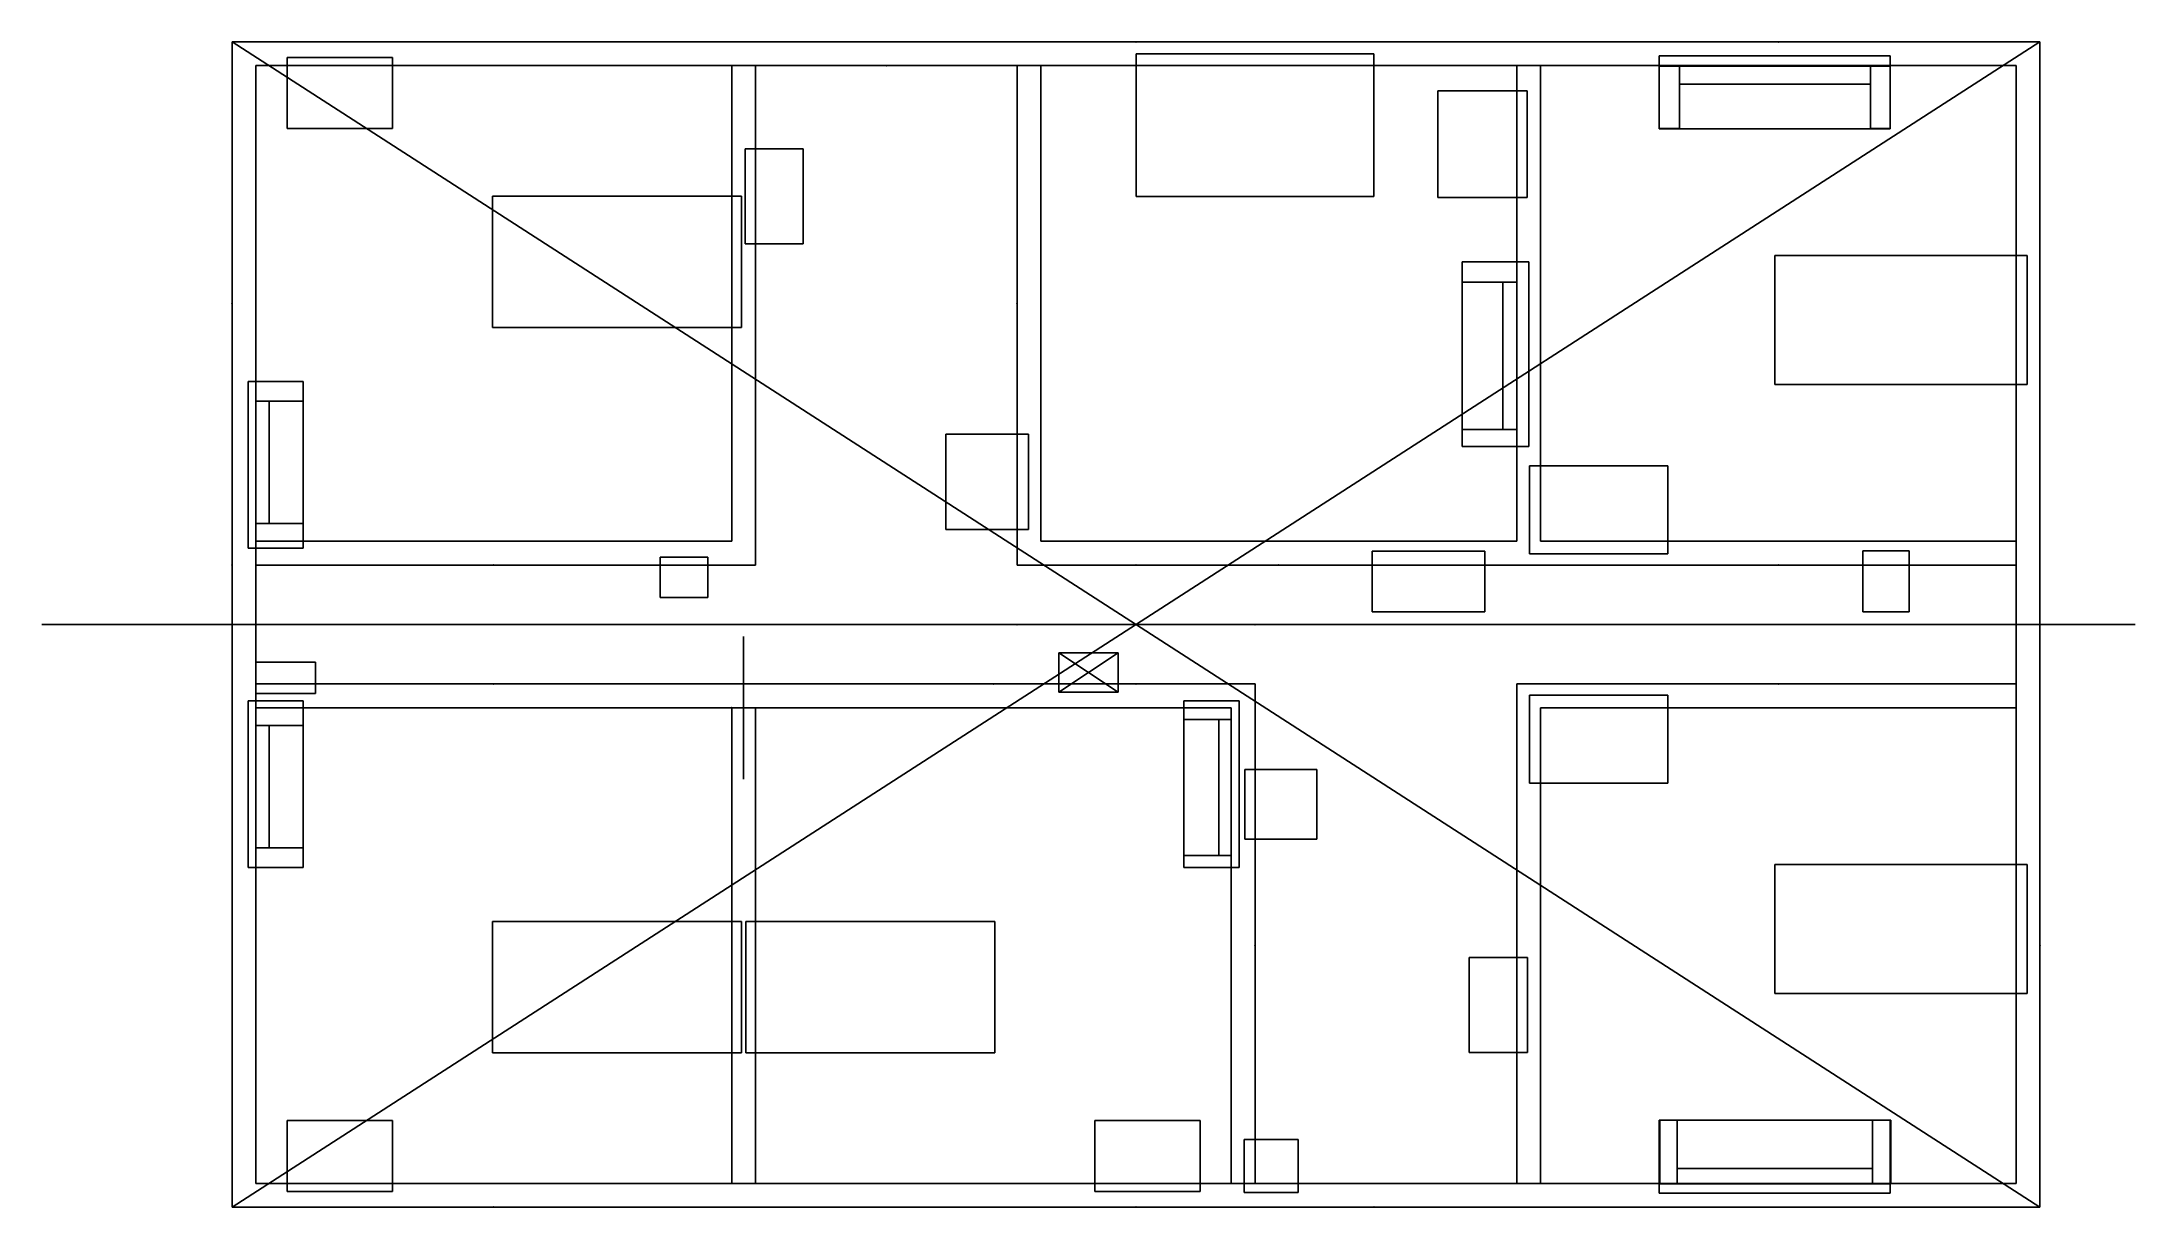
# Model space of a CAD drawing. Header units: millimetres. Extents: x -23000 to 21000, y -12250 to 12250.
import ezdxf

# ---------------------------------------------------------------- set-up
doc = ezdxf.new("R2010")
doc.units = ezdxf.units.MM
doc.header["$MEASUREMENT"] = 0
for name, color, linetype in [('MultiroomCorridorModel v13_Sketch1', 7, 'Continuous'), ('MultiroomCorridorModel v13_Sketch10', 7, 'Continuous'), ('MultiroomCorridorModel v13_Sketch11', 7, 'Continuous'), ('MultiroomCorridorModel v13_Sketch12', 7, 'Continuous'), ('MultiroomCorridorModel v13_Sketch13', 7, 'Continuous'), ('MultiroomCorridorModel v13_Sketch14', 7, 'Continuous'), ('MultiroomCorridorModel v13_Sketch15', 7, 'Continuous'), ('MultiroomCorridorModel v13_Sketch16', 7, 'Continuous'), ('MultiroomCorridorModel v13_Sketch17', 7, 'Continuous'), ('MultiroomCorridorModel v13_Sketch18', 7, 'Continuous'), ('MultiroomCorridorModel v13_Sketch19', 7, 'Continuous'), ('MultiroomCorridorModel v13_Sketch2', 7, 'Continuous'), ('MultiroomCorridorModel v13_Sketch20', 7, 'Continuous'), ('MultiroomCorridorModel v13_Sketch21', 7, 'Continuous'), ('MultiroomCorridorModel v13_Sketch22', 7, 'Continuous'), ('MultiroomCorridorModel v13_Sketch23', 7, 'Continuous'), ('MultiroomCorridorModel v13_Sketch24', 7, 'Continuous'), ('MultiroomCorridorModel v13_Sketch25', 7, 'Continuous'), ('MultiroomCorridorModel v13_Sketch26', 7, 'Continuous'), ('MultiroomCorridorModel v13_Sketch3', 7, 'Continuous'), ('MultiroomCorridorModel v13_Sketch4', 7, 'Continuous'), ('MultiroomCorridorModel v13_Sketch5', 7, 'Continuous'), ('MultiroomCorridorModel v13_Sketch7', 7, 'Continuous'), ('MultiroomCorridorModel v13_Sketch8', 7, 'Continuous'), ('MultiroomCorridorModel v13_Sketch9', 7, 'Continuous')]:
    doc.layers.add(name, color=color, linetype=linetype)

msp = doc.modelspace()

# ---------------------------------------------------------------- linework, layer by layer
at = {"layer": 'MultiroomCorridorModel v13_Sketch1'}
for p, q in [((-19000, -12250), (-19000, 12250)), ((-19000, 12250), (19000, 12250)), ((19000, -12250), (-19000, 12250)), ((-19000, -12250), (19000, 12250)), ((19000, 12250), (19000, -12250)), ((-18500, -11750), (-18500, 11750)), ((-18500, 11750), (18500, 11750)), ((18500, 11750), (18500, -11750)), ((18500, -11750), (-18500, -11750)), ((19000, -12250), (-19000, -12250))]:
    msp.add_line(p, q, dxfattribs=at)
msp.add_point((0, 0), dxfattribs=at)
msp.add_point((0, 0), dxfattribs=at)
at = {"layer": 'MultiroomCorridorModel v13_Sketch10'}
for p, q in [((-18500, -11750), (-18500, 1250)), ((-8000, -1250), (-18500, -1250)), ((-18500, -1750), (-18500, -1250)), ((-8000, -1250), (2500, -1250)), ((2500, -1250), (2500, -11750)), ((-8500, -1750), (-18500, -1750)), ((-8500, -11750), (-8500, -1750)), ((-8000, -1750), (2000, -1750)), ((-8000, -11750), (-8000, -1750)), ((2000, -1750), (2000, -11750)), ((8000, -11750), (-18500, -11750)), ((-8000, -11750), (-8500, -11750)), ((2500, -11750), (2000, -11750))]:
    msp.add_line(p, q, dxfattribs=at)
msp.add_point((0, 0), dxfattribs=at)
at = {"layer": 'MultiroomCorridorModel v13_Sketch11'}
for p, q in [((-19000, -1250), (-19000, -1250, 4000)), ((-18500, -1250), (-18500, -1250, 4000)), ((2500, -1250), (-18500, -1250)), ((-18500, -1250, 4000), (2500, -1250, 4000)), ((-14000, -1250, -2200), (-13000, -1250, -2200)), ((-14000, -1250, -2200), (-13000, -1250, 2200)), ((-14000, -1250, 2200), (-14000, -1250, -2200)), ((-13000, -1250, 2200), (-14000, -1250, 2200)), ((-13000, -1250, -2200), (-14000, -1250, 2200)), ((-13000, -1250, -2200), (-13000, -1250, 2200)), ((2500, -1250, 4000), (2500, -1250))]:
    msp.add_line(p, q, dxfattribs=at)
for p in [(-13500, -1250), (0, -1250)]:
    msp.add_point(p, dxfattribs=at)
at = {"layer": 'MultiroomCorridorModel v13_Sketch12'}
for p, q in [((-19000, -12250), (19000, -12250)), ((19000, -12250, 4000), (-19000, -12250, 4000)), ((-19000, -12250, 4000), (-19000, -12250)), ((-12800, -12250, 1500), (-14200, -12250, 2500)), ((-12800, -12250, 1500), (-14200, -12250, 1500)), ((-14200, -12250, 1500), (-14200, -12250, 2500)), ((-14200, -12250, 2500), (-12800, -12250, 2500)), ((-14200, -12250, 1500), (-12800, -12250, 2500)), ((-12800, -12250, 2500), (-12800, -12250, 1500)), ((19000, -12250), (19000, -12250, 4000))]:
    msp.add_line(p, q, dxfattribs=at)
for p in [(-13500, -12250, 2000), (0, -12250)]:
    msp.add_point(p, dxfattribs=at)
at = {"layer": 'MultiroomCorridorModel v13_Sketch13'}
for p, q in [((2500, -1250, 4000), (2500, -11750, 4000)), ((2500, -1250), (2500, -1250, 4000)), ((2500, -11750), (2500, -1250)), ((2500, -7250, 2200), (2500, -6250, -2200)), ((2500, -6250, 2200), (2500, -7250, 2200)), ((2500, -6250, 2200), (2500, -7250, -2200)), ((2500, -7250, -2200), (2500, -6250, -2200)), ((2500, -6250, -2200), (2500, -6250, 2200)), ((2500, -7250, 2200), (2500, -7250, -2200)), ((2500, -11750, 4000), (2500, -11750)), ((2500, -12250), (2500, -12250, 4000))]:
    msp.add_line(p, q, dxfattribs=at)
for p in [(2500, 0), (2500, -6750)]:
    msp.add_point(p, dxfattribs=at)
at = {"layer": 'MultiroomCorridorModel v13_Sketch14'}
for p, q in [((-18500, -1250), (-18500, -1250, 4000)), ((-18500, -1250, 4000), (2500, -1250, 4000)), ((-14000, -1250), (-18500, -1250)), ((-14000, -1250, 2200), (-14000, -1250)), ((-13000, -1250, 2200), (-14000, -1250, 2200)), ((-13000, -1250), (-13000, -1250, 2200)), ((2500, -1250), (-13000, -1250)), ((-3700, -1250, 2500), (-3700, -1250, 1500)), ((-2300, -1250, 2500), (-3700, -1250, 2500)), ((-3700, -1250, 1500), (-2300, -1250, 1500)), ((-3700, -1250, 1500), (-2300, -1250, 2500)), ((-2300, -1250, 1500), (-3700, -1250, 2500)), ((-2300, -1250, 1500), (-2300, -1250, 2500)), ((2000, -1250), (2000, -1250, 4000)), ((2500, -1250, 4000), (2500, -1250))]:
    msp.add_line(p, q, dxfattribs=at)
for p in [(-3000, -1250, 2000), (0, -1250)]:
    msp.add_point(p, dxfattribs=at)
at = {"layer": 'MultiroomCorridorModel v13_Sketch15'}
for p, q in [((19000, -12250, 4000), (-19000, -12250, 4000)), ((-19000, -12250), (19000, -12250)), ((-19000, -12250, 4000), (-19000, -12250)), ((-12800, -12250, 1500), (-14200, -12250, 1500)), ((-14200, -12250, 1500), (-14200, -12250, 2500)), ((-14200, -12250, 2500), (-12800, -12250, 2500)), ((-12800, -12250, 2500), (-12800, -12250, 1500)), ((5500, -12250, -2200), (4500, -12250, 2200)), ((4500, -12250, 2200), (5500, -12250, 2200)), ((4500, -12250, -2200), (4500, -12250, 2200)), ((5500, -12250, -2200), (4500, -12250, -2200)), ((4500, -12250, -2200), (5500, -12250, 2200)), ((5500, -12250, 2200), (5500, -12250, -2200)), ((19000, -12250), (19000, -12250, 4000))]:
    msp.add_line(p, q, dxfattribs=at)
for p in [(0, -12250), (5000, -12250)]:
    msp.add_point(p, dxfattribs=at)
at = {"layer": 'MultiroomCorridorModel v13_Sketch16'}
for p, q in [((-8000, 11750), (18500, 11750)), ((-2000, 11750), (-2500, 11750)), ((-2500, 1250), (-2500, 11750)), ((-2000, 1750), (-2000, 11750)), ((8000, 1750), (8000, 11750)), ((8500, 11750), (8000, 11750)), ((8500, 1750), (8500, 11750)), ((18500, 11750), (18500, -1250)), ((8000, 1750), (-2000, 1750)), ((18500, 1750), (8500, 1750)), ((18500, 1250), (18500, 1750)), ((8000, 1250), (-2500, 1250)), ((18500, 1250), (8000, 1250))]:
    msp.add_line(p, q, dxfattribs=at)
msp.add_point((0, 0), dxfattribs=at)
at = {"layer": 'MultiroomCorridorModel v13_Sketch17'}
for p, q in [((-2500, 1250), (18500, 1250)), ((-2500, 1250, 4000), (-2500, 1250)), ((18500, 1250, 4000), (-2500, 1250, 4000)), ((14000, 1250, -2200), (13000, 1250, 2200)), ((13000, 1250, -2200), (13000, 1250, 2200)), ((13000, 1250, -2200), (14000, 1250, 2200)), ((13000, 1250, 2200), (14000, 1250, 2200)), ((14000, 1250, -2200), (13000, 1250, -2200)), ((14000, 1250, 2200), (14000, 1250, -2200)), ((18500, 1250), (18500, 1250, 4000)), ((19000, 1250), (19000, 1250, 4000))]:
    msp.add_line(p, q, dxfattribs=at)
for p in [(0, 1250), (13500, 1250)]:
    msp.add_point(p, dxfattribs=at)
at = {"layer": 'MultiroomCorridorModel v13_Sketch18'}
for p, q in [((-19000, 12250, 4000), (19000, 12250, 4000)), ((19000, 12250), (-19000, 12250)), ((-19000, 12250), (-19000, 12250, 4000)), ((14200, 12250, 1500), (12800, 12250, 2500)), ((12800, 12250, 1500), (14200, 12250, 2500)), ((12800, 12250, 1500), (14200, 12250, 1500)), ((12800, 12250, 2500), (12800, 12250, 1500)), ((14200, 12250, 2500), (12800, 12250, 2500)), ((14200, 12250, 1500), (14200, 12250, 2500)), ((19000, 12250, 4000), (19000, 12250))]:
    msp.add_line(p, q, dxfattribs=at)
for p in [(0, 12250), (13500, 12250, 2000)]:
    msp.add_point(p, dxfattribs=at)
at = {"layer": 'MultiroomCorridorModel v13_Sketch19'}
for p, q in [((-2500, 12250), (-2500, 12250, 4000)), ((-2500, 11750), (-2500, 1250)), ((-2500, 1250, 4000), (-2500, 11750, 4000)), ((-2500, 11750, 4000), (-2500, 11750)), ((-2500, 7250, 2200), (-2500, 6250, -2200)), ((-2500, 7250, -2200), (-2500, 6250, -2200)), ((-2500, 6250, 2200), (-2500, 7250, -2200)), ((-2500, 6250, 2200), (-2500, 7250, 2200)), ((-2500, 7250, 2200), (-2500, 7250, -2200)), ((-2500, 6250, -2200), (-2500, 6250, 2200)), ((-2500, 1250), (-2500, 1250, 4000))]:
    msp.add_line(p, q, dxfattribs=at)
for p in [(-2500, 6750), (-2500, 0)]:
    msp.add_point(p, dxfattribs=at)
at = {"layer": 'MultiroomCorridorModel v13_Sketch2'}
for p, q in [((19000, 12250, 4000), (19000, -12250, 4000)), ((19000, -12250), (19000, 12250)), ((19000, 12250), (19000, 12250, 4000)), ((19000, 500, -2200), (19000, -500, 2200)), ((19000, -500, 2200), (19000, 500, 2200)), ((19000, -500, -2200), (19000, 500, 2200)), ((19000, 500, -2200), (19000, -500, -2200)), ((19000, 500, 2200), (19000, 500, -2200)), ((19000, -500, -2200), (19000, -500, 2200)), ((19000, -12250, 4000), (19000, -12250))]:
    msp.add_line(p, q, dxfattribs=at)
msp.add_point((19000, 0), dxfattribs=at)
msp.add_point((19000, 0), dxfattribs=at)
at = {"layer": 'MultiroomCorridorModel v13_Sketch20'}
for p, q in [((18500, 1250, 4000), (-2500, 1250, 4000)), ((-2500, 1250), (13000, 1250)), ((-2500, 1250, 4000), (-2500, 1250)), ((2300, 1250, 1500), (3700, 1250, 2500)), ((2300, 1250, 2500), (3700, 1250, 2500)), ((3700, 1250, 1500), (2300, 1250, 1500)), ((3700, 1250, 1500), (2300, 1250, 2500)), ((2300, 1250, 1500), (2300, 1250, 2500)), ((3700, 1250, 2500), (3700, 1250, 1500)), ((13000, 1250), (13000, 1250, 2200)), ((13000, 1250, 2200), (14000, 1250, 2200)), ((14000, 1250), (18500, 1250)), ((14000, 1250, 2200), (14000, 1250)), ((18500, 1250), (18500, 1250, 4000)), ((19000, 1250), (19000, 1250, 4000))]:
    msp.add_line(p, q, dxfattribs=at)
for p in [(0, 1250), (3000, 1250, 2000)]:
    msp.add_point(p, dxfattribs=at)
at = {"layer": 'MultiroomCorridorModel v13_Sketch21'}
for p, q in [((-2500, 11750, 4000), (-8000, 11750, 4000)), ((-8000, 11750), (-2500, 11750)), ((-8000, 11750, 4000), (-8000, 11750)), ((-8000, 11750, 4000), (-8000, 11750)), ((-4750, 11750, 2200), (-5750, 11750, 2200)), ((-5750, 11750, 2200), (-5750, 11750, -2200)), ((-5750, 11750, -2200), (-4750, 11750, -2200)), ((-4750, 11750, 2200), (-5750, 11750, -2200)), ((-5750, 11750, 2200), (-4750, 11750, -2200)), ((-4750, 11750, -2200), (-4750, 11750, 2200)), ((-2500, 11750), (-2500, 11750, 4000)), ((-2500, 11750, 4000), (-2500, 11750))]:
    msp.add_line(p, q, dxfattribs=at)
for p in [(-5250, 11750), (0, 11750)]:
    msp.add_point(p, dxfattribs=at)
at = {"layer": 'MultiroomCorridorModel v13_Sketch22'}
for p, q in [((-8220, 8000), (-8220, 10000)), ((-8220, 10000), (-7000, 10000)), ((-7000, 10000), (-7000, 8000)), ((-7000, 8000), (-8220, 8000)), ((-3000, 4000), (-4000, 4000)), ((-4000, 4000), (-4000, 2000)), ((-2258, 4000), (-3000, 4000)), ((-2258, 2000), (-2258, 4000)), ((-4000, 2000), (-3000, 2000)), ((-3000, 2000), (-2258, 2000)), ((-10000, 1413), (-10000, 567)), ((-9000, 1413), (-10000, 1413)), ((-9000, 567), (-9000, 1413)), ((4966, 1541), (7329, 1541)), ((4966, 269), (4966, 1541)), ((7329, 1541), (7329, 269)), ((15278, 269), (15278, 1552)), ((15278, 1552), (16253, 1552)), ((16253, 1552), (16253, 269)), ((-18500, 1250), (-8000, 1250)), ((-10000, 567), (-9000, 567)), ((7329, 269), (4966, 269)), ((16253, 269), (15278, 269)), ((-17251, -795), (-18500, -795)), ((-18500, -795), (-18500, -1452)), ((-17251, -1452), (-17251, -795)), ((-376, -1420), (-1624, -594)), ((-1624, -594), (-376, -594)), ((-1624, -1420), (-376, -594)), ((-1624, -1420), (-1624, -594)), ((-376, -594), (-376, -1420)), ((2500, -1250), (-18500, -1250)), ((-18500, -1452), (-17251, -1452)), ((-376, -1420), (-1624, -1420)), ((2285, -3052), (3798, -3052)), ((2285, -4516), (2285, -3052)), ((3798, -3052), (3798, -4516)), ((3798, -4516), (2285, -4516)), ((8225, -7000), (7000, -7000)), ((7000, -7000), (7000, -9000)), ((8225, -9000), (8225, -7000)), ((7000, -9000), (8225, -9000)), ((2275, -11941), (2275, -10829)), ((2275, -10829), (3404, -10829)), ((3404, -10829), (3404, -11941)), ((3404, -11941), (2275, -11941))]:
    msp.add_line(p, q, dxfattribs=at)
for p in [(0, 0), (-1000, -1007)]:
    msp.add_point(p, dxfattribs=at)
at = {"layer": 'MultiroomCorridorModel v13_Sketch23'}
for p, q in [((-17847, 11924), (-15631, 11924)), ((-17847, 10431), (-17847, 11924)), ((-15631, 11924), (-15631, 10431)), ((0, 9000), (0, 12000)), ((0, 12000), (5000, 12000)), ((5000, 12000), (5000, 9000)), ((15854, 11959), (10998, 11959)), ((10998, 11959), (10998, 10421)), ((15854, 10421), (15854, 11959)), ((6341, 11223), (8224, 11223)), ((6341, 8980), (6341, 11223)), ((8224, 11223), (8224, 8980)), ((-15631, 10431), (-17847, 10431)), ((10998, 10421), (15854, 10421)), ((-13530, 9004), (-13530, 6243)), ((-8296, 9004), (-13530, 9004)), ((-8296, 6243), (-8296, 9004)), ((5000, 9000), (0, 9000)), ((8224, 8980), (6341, 8980)), ((6854, 3741), (6854, 7623)), ((6854, 7623), (8257, 7623)), ((8257, 7623), (8257, 3741)), ((18733, 7755), (13426, 7755)), ((13426, 7755), (13426, 5049)), ((18733, 5049), (18733, 7755)), ((-13530, 6243), (-8296, 6243)), ((-18665, 5110), (-17506, 5110)), ((-18665, 1608), (-18665, 5110)), ((-17506, 5110), (-17506, 1608)), ((13426, 5049), (18733, 5049)), ((8257, 3741), (6854, 3741)), ((8271, 3337), (8271, 1485)), ((11179, 3337), (8271, 3337)), ((11179, 1485), (11179, 3337)), ((-17506, 1608), (-18665, 1608)), ((8271, 1485), (11179, 1485)), ((-23000, 0), (21000, 0)), ((-8250, -250), (-8250, -3250)), ((-17506, -1608), (-18665, -1608)), ((-18665, -1608), (-18665, -5110)), ((-17506, -5110), (-17506, -1608)), ((-8500, -1750), (-8000, -1750)), ((1006, -1608), (2165, -1608)), ((1006, -5110), (1006, -1608)), ((2165, -1608), (2165, -5110)), ((8271, -1485), (11179, -1485)), ((8271, -3337), (8271, -1485)), ((11179, -1485), (11179, -3337)), ((11179, -3337), (8271, -3337)), ((-18665, -5110), (-17506, -5110)), ((2165, -5110), (1006, -5110)), ((13426, -5049), (18733, -5049)), ((13426, -7755), (13426, -5049)), ((18733, -5049), (18733, -7755)), ((-13530, -9004), (-13530, -6243)), ((-13530, -6243), (-8296, -6243)), ((-8296, -6243), (-8296, -9004)), ((-2970, -6243), (-8204, -6243)), ((-8204, -6243), (-8204, -9004)), ((-2970, -9004), (-2970, -6243)), ((18733, -7755), (13426, -7755)), ((-8296, -9004), (-13530, -9004)), ((-8204, -9004), (-2970, -9004)), ((-15631, -10431), (-17847, -10431)), ((-17847, -10431), (-17847, -11924)), ((-15631, -11924), (-15631, -10431)), ((-869, -10431), (1347, -10431)), ((-869, -11924), (-869, -10431)), ((1347, -10431), (1347, -11924)), ((10998, -11959), (10998, -10421)), ((10998, -10421), (15854, -10421)), ((15854, -10421), (15854, -11959)), ((-17847, -11924), (-15631, -11924)), ((1347, -11924), (-869, -11924)), ((15854, -11959), (10998, -11959))]:
    msp.add_line(p, q, dxfattribs=at)
for p in [(0, 0), (-8500, -1750)]:
    msp.add_point(p, dxfattribs=at)
at = {"layer": 'MultiroomCorridorModel v13_Sketch24'}
for p, q in [((-18500, 4698, 800), (-18500, 5110, 800)), ((-18500, 5110, 800), (-17506, 5110, 800)), ((-18500, 5110, 800), (-18500, 1750, 800)), ((-17506, 5110, 800), (-18500, 5110, 800)), ((-17506, 1750, 800), (-17506, 5110, 800)), ((-17506, 5110, 800), (-17506, 4698, 800)), ((-17506, 4698, 800), (-18500, 4698, 800)), ((-18500, 4698, 800), (-18220, 4698, 800)), ((-18500, 2125, 800), (-18500, 4698, 800)), ((-18220, 4698, 800), (-18220, 2125, 800)), ((-17506, 2125, 800), (-18500, 2125, 800)), ((-18500, 2125, 800), (-18500, 1750, 800)), ((-18220, 2125, 800), (-18500, 2125, 800)), ((-17506, 1750, 800), (-17506, 2125, 800)), ((-18500, 1750, 800), (-17506, 1750, 800)), ((-18500, 1750, 800), (-17506, 1750, 800)), ((-23000, 0, 800), (21000, 0, 800)), ((-18500, -2125, 800), (-18500, -1750, 800)), ((-18500, -1750, 800), (-17506, -1750, 800)), ((-17506, -1750, 800), (-17506, -2125, 800)), ((-18500, -2125, 800), (-18500, -4698, 800)), ((-17506, -2125, 800), (-18500, -2125, 800)), ((-18220, -4698, 800), (-18220, -2125, 800)), ((-17506, -4698, 800), (-18500, -4698, 800)), ((-18500, -4698, 800), (-18500, -5110, 800)), ((-17506, -5110, 800), (-17506, -4698, 800)), ((-18500, -5110, 800), (-17506, -5110, 800))]:
    msp.add_line(p, q, dxfattribs=at)
msp.add_point((0, 0, 800), dxfattribs=at)
at = {"layer": 'MultiroomCorridorModel v13_Sketch25'}
for p, q in [((11422, 11741, 800), (10998, 11741, 800)), ((10998, 11741, 800), (10998, 10426, 800)), ((11422, 10426, 800), (11422, 11741, 800)), ((11422, 11741, 800), (15435, 11741, 800)), ((11422, 11358, 800), (11422, 11741, 800)), ((15435, 11741, 800), (15435, 11358, 800)), ((15435, 10426, 800), (15435, 11741, 800)), ((15435, 11741, 800), (15854, 11741, 800)), ((15854, 11741, 800), (15854, 10426, 800)), ((15435, 11358, 800), (11422, 11358, 800)), ((10998, 10426, 800), (11422, 10426, 800)), ((15854, 10426, 800), (15435, 10426, 800)), ((6854, 7623, 800), (6854, 3741, 800)), ((8000, 7623, 800), (6854, 7623, 800)), ((6854, 7623, 800), (8000, 7623, 800)), ((6854, 7200, 800), (6854, 7623, 800)), ((8000, 3741, 800), (8000, 7623, 800)), ((8000, 7623, 800), (8000, 7200, 800)), ((8000, 7200, 800), (6854, 7200, 800)), ((7706, 7200, 800), (7706, 4103, 800)), ((8000, 7200, 800), (7706, 7200, 800)), ((8000, 4103, 800), (8000, 7200, 800)), ((8000, 4103, 800), (6854, 4103, 800)), ((6854, 4103, 800), (6854, 3741, 800)), ((7706, 4103, 800), (8000, 4103, 800)), ((8000, 3741, 800), (8000, 4103, 800)), ((6854, 3741, 800), (8000, 3741, 800)), ((6854, 3741, 800), (8000, 3741, 800))]:
    msp.add_line(p, q, dxfattribs=at)
msp.add_point((0, 0, 800), dxfattribs=at)
at = {"layer": 'MultiroomCorridorModel v13_Sketch26'}
for p, q in [((2000, -1750, 800), (1006, -1750, 800)), ((1006, -1750, 800), (1006, -5110, 800)), ((1006, -1750, 800), (2000, -1750, 800)), ((1006, -2000, 800), (1006, -1750, 800)), ((2000, -1750, 800), (2000, -2000, 800)), ((2000, -5110, 800), (2000, -1750, 800)), ((2000, -2000, 800), (1006, -2000, 800)), ((2000, -2000, 800), (1737, -2000, 800)), ((1737, -2000, 800), (1737, -4858, 800)), ((2000, -4858, 800), (2000, -2000, 800)), ((2000, -4858, 800), (1006, -4858, 800)), ((1006, -4858, 800), (1006, -5110, 800)), ((1006, -5110, 800), (2000, -5110, 800)), ((1006, -5110, 800), (2000, -5110, 800)), ((1737, -4858, 800), (2000, -4858, 800)), ((2000, -5110, 800), (2000, -4858, 800)), ((11006, -10420, 800), (11006, -11758, 800)), ((11377, -10420, 800), (11006, -10420, 800)), ((11377, -11758, 800), (11377, -10420, 800)), ((15480, -10420, 800), (15480, -11758, 800)), ((15864, -10420, 800), (15480, -10420, 800)), ((15864, -11758, 800), (15864, -10420, 800)), ((15480, -11436, 800), (11377, -11436, 800)), ((11377, -11436, 800), (11377, -11758, 800)), ((15480, -11758, 800), (15480, -11436, 800)), ((11006, -11758, 800), (11377, -11758, 800)), ((11377, -11758, 800), (15480, -11758, 800)), ((15480, -11758, 800), (15864, -11758, 800))]:
    msp.add_line(p, q, dxfattribs=at)
msp.add_point((0, 0, 800), dxfattribs=at)
at = {"layer": 'MultiroomCorridorModel v13_Sketch3'}
for p, q in [((-18500, 11750), (18500, 11750)), ((-18500, -11750), (-18500, 11750)), ((-8500, 1750), (-8500, 11750)), ((-8500, 11750), (-8000, 11750)), ((-8000, 1250), (-8000, 11750)), ((-18500, 1750), (-8500, 1750)), ((-18500, 1750), (-18500, 1250)), ((-18500, 1250), (-8000, 1250))]:
    msp.add_line(p, q, dxfattribs=at)
msp.add_point((0, 0), dxfattribs=at)
at = {"layer": 'MultiroomCorridorModel v13_Sketch4'}
for p, q in [((-18500, 1250, 4000), (-18500, 1250)), ((-18500, 1250), (-8000, 1250)), ((-8000, 1250, 4000), (-18500, 1250, 4000)), ((-14000, 1250, -2200), (-13000, 1250, -2200)), ((-13000, 1250, 2200), (-14000, 1250, -2200)), ((-14000, 1250, 2200), (-13000, 1250, -2200)), ((-13000, 1250, 2200), (-14000, 1250, 2200)), ((-14000, 1250, 2200), (-14000, 1250, -2200)), ((-13000, 1250, -2200), (-13000, 1250, 2200)), ((-8000, 1250), (-8000, 1250, 4000))]:
    msp.add_line(p, q, dxfattribs=at)
for p in [(-19000, 1250), (-13500, 1250), (0, 1250)]:
    msp.add_point(p, dxfattribs=at)
at = {"layer": 'MultiroomCorridorModel v13_Sketch5'}
for p, q in [((-19000, 12250), (-19000, 500)), ((-19000, -12250, 4000), (-19000, 12250, 4000)), ((-19000, 12250, 4000), (-19000, 12250)), ((-19000, 7450, 1500), (-19000, 7450, 2500)), ((-19000, 7450, 2500), (-19000, 6050, 2500)), ((-19000, 6050, 1500), (-19000, 7450, 1500)), ((-19000, 6050, 1500), (-19000, 7450, 2500)), ((-19000, 7450, 1500), (-19000, 6050, 2500)), ((-19000, 6050, 2500), (-19000, 6050, 1500)), ((-19000, 500), (-19000, 500, 2200)), ((-19000, 500, 2200), (-19000, -500, 2200)), ((-19000, -500, 2200), (-19000, -500)), ((-19000, -500), (-19000, -12250)), ((-19000, -12250), (-19000, -12250, 4000))]:
    msp.add_line(p, q, dxfattribs=at)
for p in [(-19000, 6750, 2000), (-19000, 0)]:
    msp.add_point(p, dxfattribs=at)
at = {"layer": 'MultiroomCorridorModel v13_Sketch7'}
for p, q in [((18500, 11750), (18500, -11750)), ((18500, -1250), (8000, -1250)), ((8000, -1250), (8000, -11750)), ((18500, -1250), (18500, -1750)), ((8500, -1750), (8500, -11750)), ((18500, -1750), (8500, -1750)), ((18500, -11750), (-18500, -11750)), ((8000, -11750), (8500, -11750))]:
    msp.add_line(p, q, dxfattribs=at)
msp.add_point((0, 0), dxfattribs=at)
at = {"layer": 'MultiroomCorridorModel v13_Sketch8'}
for p, q in [((18500, -1250), (8000, -1250)), ((8000, -1250, 4000), (18500, -1250, 4000)), ((8000, -1250), (8000, -1250, 4000)), ((14000, -1250, -2200), (13000, -1250, 2200)), ((13000, -1250, -2200), (14000, -1250, -2200)), ((14000, -1250, 2200), (13000, -1250, 2200)), ((13000, -1250, -2200), (14000, -1250, 2200)), ((13000, -1250, 2200), (13000, -1250, -2200)), ((14000, -1250, -2200), (14000, -1250, 2200)), ((18500, -1250, 4000), (18500, -1250)), ((19000, -1250), (19000, -1250, 4000))]:
    msp.add_line(p, q, dxfattribs=at)
for p in [(0, -1250), (13500, -1250)]:
    msp.add_point(p, dxfattribs=at)
at = {"layer": 'MultiroomCorridorModel v13_Sketch9'}
for p, q in [((19000, 500), (19000, 12250)), ((19000, 12250, 4000), (19000, -12250, 4000)), ((19000, 12250), (19000, 12250, 4000)), ((19000, -500, 2200), (19000, 500, 2200)), ((19000, 500, 2200), (19000, 500)), ((19000, -500), (19000, -500, 2200)), ((19000, -12250), (19000, -500)), ((19000, -6050, 1500), (19000, -7450, 1500)), ((19000, -6050, 2500), (19000, -6050, 1500)), ((19000, -7450, 2500), (19000, -6050, 2500)), ((19000, -6050, 1500), (19000, -7450, 2500)), ((19000, -7450, 1500), (19000, -6050, 2500)), ((19000, -7450, 1500), (19000, -7450, 2500)), ((19000, -12250, 4000), (19000, -12250))]:
    msp.add_line(p, q, dxfattribs=at)
for p in [(19000, 0), (19000, -6750, 2000)]:
    msp.add_point(p, dxfattribs=at)

doc.saveas('drawing.dxf')
